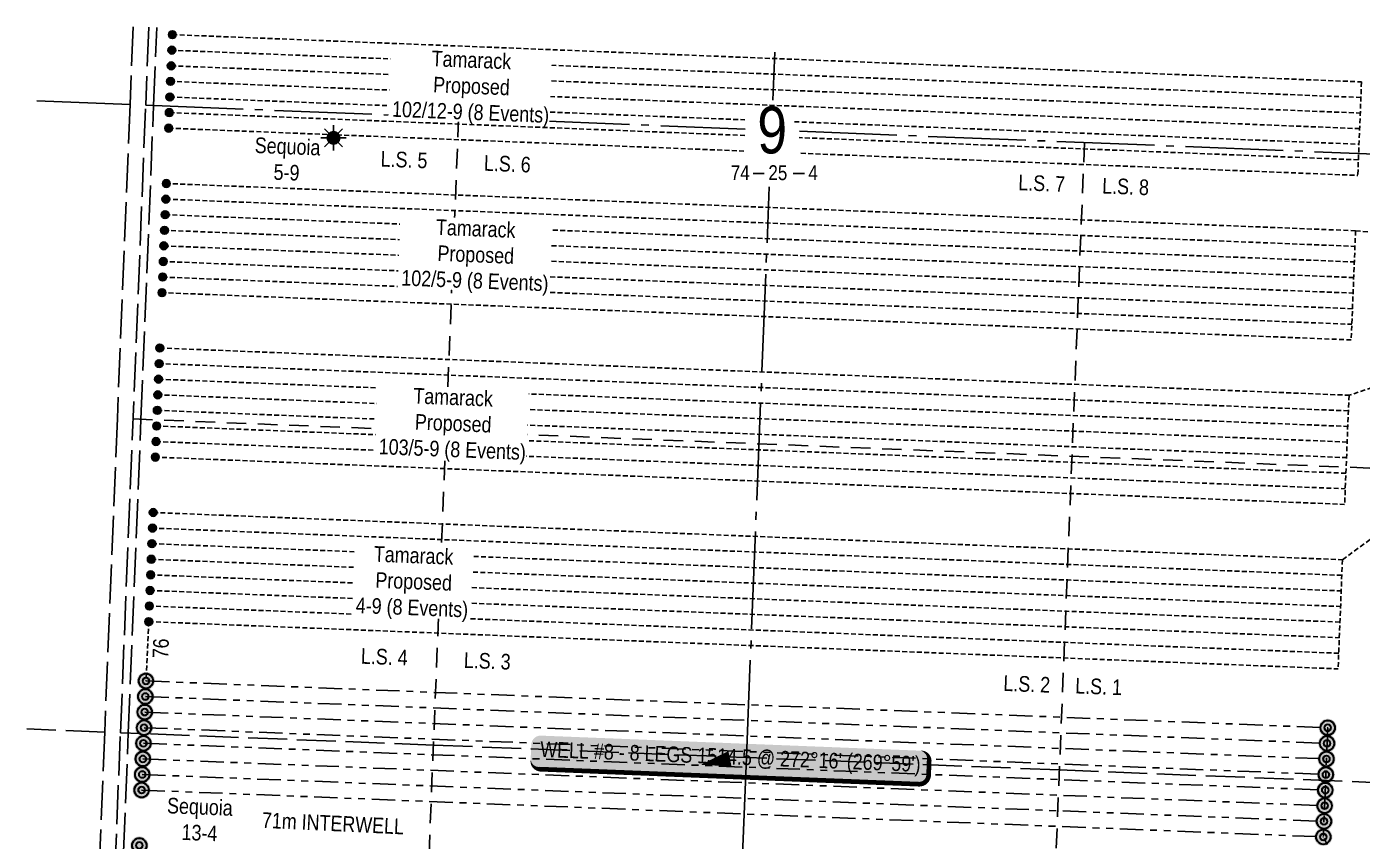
# Model space of a CAD drawing. Extents: x 403018 to 417191, y 6033193 to 6042673.
# Drawn here: x 410110 to 411820, y 6037177 to 6038221 of the extents above; entities that cross this region are included whole.
import ezdxf
from ezdxf.enums import TextEntityAlignment as Align

# ---------------------------------------------------------------- set-up
doc = ezdxf.new("R2010")
doc.units = 0
doc.header["$LTSCALE"] = 5
for name, pattern in [('DASHED1', [0.375, 0.25, -0.125]), ('foc-DOT', [1, 0.2, -0.8]), ('foc-DRILLPATH', [14.75, 6, -1.75, 1.75, -1.75, 1.75, -1.75]), ('foc-LSD', [8, 5, -3]), ('foc-QUARTERLINE', [33, 25, -3, 2, -3]), ('foc-TIELINE', [1.875, 1.25, -0.625]), ('foc-UNSURVEYED', [12.5, 10, -2.5])]:
    doc.linetypes.add(name, pattern=pattern)
for name, color, linetype in [('10', 1, 'Continuous'), ('9', 3, 'Continuous'), ('AS-DRILL-T', 8, 'Continuous'), ('CG-NOTES', 7, 'Continuous'), ('DETAIL-HZ-Existing', 8, 'foc-DOT'), ('DRILL-T', 8, 'Continuous'), ('L-MON', 1, 'Continuous'), ('L-QSEC', 8, 'foc-QUARTERLINE'), ('L-SECLBL', 7, 'Continuous'), ('L-SECTION-LSD', 7, 'foc-LSD'), ('L-USEC', 7, 'foc-UNSURVEYED'), ('P-BUFFER-PURPLE-T', 187, 'Continuous'), ('P-PDRILLPATH', 12, 'foc-DRILLPATH'), ('T-TIE', 201, 'foc-TIELINE')]:
    doc.layers.add(name, color=color, linetype=linetype)
doc.styles.add('100L', font='ARIALN.TTF', dxfattribs={"height": 11})
doc.styles.add('80', font='ARIALN.TTF', dxfattribs={"height": 10})
doc.styles.add('80L', font='ARIALN.TTF', dxfattribs={"height": 10})
doc.styles.add('SIMPLEX', font='ARIALN.TTF')

# ---------------------------------------------------------------- blocks, each defined once
blk = doc.blocks.new('L-SECLBL')
at = {"layer": '9', "color": 7}
for p, q in [((-5.08, -27.83), (-12.29, -27.83)), ((20.7, -27.83), (13.5, -27.83))]:
    blk.add_line(p, q, dxfattribs=at)
at = {"layer": '10', "color": 2, "style": 'SIMPLEX'}
blk.add_attdef('SEC', text='', height=30, dxfattribs=at).set_placement((0, 0), align=Align.MIDDLE)
at = {"layer": '10', "color": 5, "style": '80L'}
blk.add_attdef('TWP', text='', height=9.5, dxfattribs=at).set_placement((-14.43, -27.37), align=Align.MIDDLE_RIGHT)
blk.add_attdef('RGE', text='', height=9.5, dxfattribs=at).set_placement((3.62, -27.37), align=Align.MIDDLE_CENTER)
blk.add_attdef('MER', text='', height=9.5, dxfattribs=at).set_placement((23.17, -27.37), align=Align.MIDDLE_LEFT)
blk = doc.blocks.new('GAS')
h = blk.add_hatch(color=255)
h.dxf.hatch_style = 1
edge = h.paths.add_edge_path()
edge.add_arc((0, 0), 0.9, 0, 360)
for p, q in [((-0.81, 0), (-1.62, 0)), ((-0.57, 0.57), (-1.14, 1.14)), ((0, 0.81), (0, 1.62)), ((0.57, 0.57), (1.14, 1.14)), ((1.62, 0), (0.81, 0)), ((-0.57, -0.57), (-1.14, -1.14)), ((0, -0.81), (0, -1.62)), ((1.14, -1.14), (0.57, -0.57))]:
    blk.add_line(p, q)
blk.add_circle((0, 0), 0.8)
blk = doc.blocks.new('plbh')
at = {"layer": 'L-MON'}
h = blk.add_hatch(color=255, dxfattribs=at)
h.dxf.hatch_style = 1
edge = h.paths.add_edge_path()
edge.add_arc((0, 0), 1.16, 0, 360)
h = blk.add_hatch(color=256, dxfattribs=at)
h.dxf.hatch_style = 1
h.paths.add_polyline_path([(-0.96, 0, 1), (0.96, 0, 1)])
h.paths.add_polyline_path([(0.91, 0, -1), (-0.91, 0, -1)], flags=16)
h.paths.add_polyline_path([(0.45, 0, -1), (-0.45, 0, -1)], flags=0)
h = blk.add_hatch(color=256, dxfattribs=at)
h.dxf.hatch_style = 1
h.paths.add_polyline_path([(-0.45, 0, 1), (0.45, 0, 1)])
h.paths.add_polyline_path([(0.4, 0, -1), (-0.4, 0, -1)], flags=16)
at = {"layer": 'L-MON', "color": 240}
for radius in [0.96, 0.91, 0.45, 0.4]:
    blk.add_circle((0, 0), radius, dxfattribs=at)
blk = doc.blocks.new('*U303')
h = blk.add_hatch(color=254)
edge = h.paths.add_edge_path()
edge.add_line((-121.5, -11.5), (121.5, -11.5))
edge.add_arc((121.5, -5.5), 6, 270, 360)
edge.add_line((127.5, -5.5), (127.5, 4))
edge.add_arc((121.5, 4), 6, 0, 90)
edge.add_line((121.5, 10), (-121.5, 10))
edge.add_arc((-121.5, 4), 6, 90, 180)
edge.add_line((-127.5, 4), (-127.5, -5.5))
edge.add_arc((-121.5, -5.5), 6, 180, 270)
at = {"color": 1, "flags": 128}
blk.add_lwpolyline([(-121.5, -11.5, 3, 3, 0), (121.5, -11.5, 3, 3, 0.414214), (127.5, -5.5, 3, 3, 0), (127.5, 4, 3, 0, 0.414214), (121.5, 10, 0, 0, 0), (-121.5, 10, 0, 0, 0.414214), (-127.5, 4, 0, 0, 0), (-127.5, -5.5, 0, 3, 0.414214)], format="xyseb", close=True, dxfattribs=at)
blk.add_lwpolyline([(-18.59, -4.6, 0, 10, 0), (0, 0, 5, 5, 0)], format="xyseb", dxfattribs=at)
at = {"color": 1, "style": '80'}
blk.add_attdef('ENTER_TEXT_001', (-35.99, -5), '', height=10, dxfattribs=at)
blk = doc.blocks.new('BH-Existing')
at = {"layer": 'AS-DRILL-T'}
h = blk.add_hatch(color=256, dxfattribs=at)
h.dxf.hatch_style = 1
edge = h.paths.add_edge_path()
edge.add_arc((0, 0), 0.5, 0, 360)
blk.add_circle((0, 0), 0.5, dxfattribs=at)

msp = doc.modelspace()

# ---------------------------------------------------------------- linework, layer by layer
at = {"layer": 'DETAIL-HZ-Existing', "linetype": 'DASHED1', "ltscale": 5, "flags": 128}
for points in [[(410296.072, 6038211.086), (411818.856, 6038150.553)], [(411818.059, 6038130.572), (410295.268, 6038191.105)], [(410294.463, 6038171.124), (411817.262, 6038110.59)], [(411816.464, 6038090.609), (410293.659, 6038151.143)], [(411818.856, 6038150.553), (411814.073, 6038030.665)], [(410292.854, 6038131.161), (411029.264, 6038101.888)], [(411029.239, 6038081.876), (410292.05, 6038111.18)], [(411092.637, 6038099.369), (411815.667, 6038070.627)], [(410291.245, 6038091.199), (411027.669, 6038061.925)], [(411814.87, 6038050.646), (411098.851, 6038079.109)], [(411101.047, 6038059.008), (411814.073, 6038030.665)], [(411811.243, 6037959.731), (410288.389, 6038020.266)], [(410287.585, 6038000.285), (411810.446, 6037939.749)], [(410286.78, 6037980.304), (411809.649, 6037919.768)], [(411808.852, 6037899.786), (410285.976, 6037960.323)], [(411811.243, 6037959.731), (411805.663, 6037819.861)], [(411811.243, 6037959.731), (411980.625, 6037945.051)], [(410285.171, 6037940.342), (411808.055, 6037879.805)], [(411807.257, 6037859.824), (410284.367, 6037920.361)], [(410283.563, 6037900.38), (411806.46, 6037839.842)], [(411805.663, 6037819.861), (410282.758, 6037880.399)], [(410279.902, 6037809.466), (411802.833, 6037748.927)], [(411975.062, 6037805.6), (411802.833, 6037748.927)], [(411802.036, 6037728.945), (410279.098, 6037789.484)], [(410278.293, 6037769.503), (411801.239, 6037708.964)], [(411800.442, 6037688.983), (410277.489, 6037749.522)], [(411802.833, 6037748.927), (411797.254, 6037609.057)], [(410276.684, 6037729.541), (411799.645, 6037669.001)], [(411798.848, 6037649.02), (410275.88, 6037709.56)], [(410275.075, 6037689.579), (411798.051, 6037629.038)], [(411797.254, 6037609.057), (410274.271, 6037669.598)], [(411794.424, 6037538.123), (411969.5, 6037666.186)], [(410271.415, 6037598.665), (411794.424, 6037538.123)], [(411793.627, 6037518.142), (410270.61, 6037578.684)], [(410269.806, 6037558.703), (411792.829, 6037498.16)], [(410269.002, 6037538.722), (411792.032, 6037478.179)], [(411794.424, 6037538.123), (411788.844, 6037398.253)], [(411791.235, 6037458.197), (410268.197, 6037518.74)], [(410267.393, 6037498.759), (411790.438, 6037438.216)], [(411789.641, 6037418.235), (410266.588, 6037478.778)], [(410265.784, 6037458.797), (411788.844, 6037398.253)]]:
    msp.add_lwpolyline(points, dxfattribs=at)
at = {"layer": 'DETAIL-HZ-Existing', "linetype": 'Continuous'}
msp.add_circle((410296.072, 6038211.086), 1, dxfattribs=at)
at = {"layer": 'L-QSEC'}
for p, q in [((411064.927, 6038126.934), (411067.4, 6038188.628)), ((410122.418, 6038126.09), (410241.809, 6038121.347)), ((410261.91, 6038120.538), (411029.722, 6038090.035)), ((411099.017, 6038087.283), (411864.873, 6038056.858)), ((411031.168, 6037284.642), (411060.483, 6038016.055)), ((411031.168, 6037284.642), (410966.729, 6035676.518))]:
    msp.add_line(p, q, dxfattribs=at)
at = {"layer": 'L-SECTION-LSD'}
for p, q in [((410662.64, 6038104.618), (410565.762, 6035692.425)), ((411464.128, 6038072.778), (411367.691, 6035660.613)), ((410245.723, 6037718.501), (411848.834, 6037654.834))]:
    msp.add_line(p, q, dxfattribs=at)
at = {"layer": 'L-USEC'}
for p, q in [((410245.832, 6038221.266), (410241.809, 6038121.347)), ((410265.933, 6038220.467), (410261.91, 6038120.538)), ((410271.961, 6038120.148), (410275.984, 6038220.068)), ((410241.809, 6038121.347), (410225.622, 6037719.311)), ((410229.537, 6037316.464), (410261.91, 6038120.538)), ((410255.774, 6037718.114), (410271.961, 6038120.148)), ((410225.622, 6037719.311), (410209.436, 6037317.273)), ((410239.588, 6037316.076), (410255.774, 6037718.114)), ((410209.436, 6037317.273), (410109.515, 6037321.241)), ((410209.436, 6037317.273), (410193.251, 6036915.238)), ((410197.168, 6036512.393), (410229.537, 6037316.464)), ((410223.403, 6036914.042), (410239.588, 6037316.076)), ((410630.347, 6037300.559), (410229.537, 6037316.475)), ((410630.347, 6037300.559), (411031.168, 6037284.642)), ((411431.983, 6037268.726), (411031.168, 6037284.642)), ((411431.983, 6037268.726), (411832.796, 6037252.81))]:
    msp.add_line(p, q, dxfattribs=at)
at = {"layer": 'P-PDRILLPATH'}
for p, q in [((410262.231, 6037382.786), (411775.552, 6037322.753)), ((410261.427, 6037362.802), (411774.76, 6037302.768)), ((410260.622, 6037342.818), (411773.967, 6037282.784)), ((410259.817, 6037322.834), (411773.174, 6037262.8)), ((411775.552, 6037322.753), (411769.958, 6037182.865)), ((410259.013, 6037302.851), (411772.381, 6037242.816)), ((410258.209, 6037282.867), (411771.589, 6037222.831)), ((410257.404, 6037262.883), (411770.796, 6037202.847)), ((410256.6, 6037242.899), (411769.958, 6037182.865))]:
    msp.add_line(p, q, dxfattribs=at)
at = {"layer": 'P-PDRILLPATH', "flags": 128}
msp.add_lwpolyline([(412126.998, 6036461.606), (411769.958, 6037182.865)], dxfattribs=at)
at = {"layer": 'T-TIE'}
msp.add_line((410265.784, 6037458.797), (410262.231, 6037382.786), dxfattribs=at)

# ---------------------------------------------------------------- block references
at = {"layer": 'AS-DRILL-T', "xscale": 9.99999999999999, "yscale": 9.99999999999999, "zscale": 9.99999999999999}
for p in [(410296.072, 6038211.086), (410295.268, 6038191.105), (410294.463, 6038171.124), (410293.659, 6038151.143), (410292.854, 6038131.161), (410292.05, 6038111.18), (410291.245, 6038091.199), (410288.389, 6038020.266), (410287.585, 6038000.285), (410286.78, 6037980.304), (410285.976, 6037960.323), (410285.171, 6037940.342), (410284.367, 6037920.361), (410283.563, 6037900.38), (410282.758, 6037880.399), (410279.902, 6037809.466), (410279.098, 6037789.484), (410278.293, 6037769.503), (410277.489, 6037749.522), (410276.684, 6037729.541), (410275.88, 6037709.56), (410275.075, 6037689.579), (410274.271, 6037669.598), (410271.415, 6037598.665), (410270.61, 6037578.684), (410269.806, 6037558.703), (410269.002, 6037538.722), (410268.197, 6037518.74), (410267.393, 6037498.759), (410266.588, 6037478.778), (410265.784, 6037458.797)]:
    msp.add_blockref('BH-Existing', p, dxfattribs=at)
at = {"layer": 'CG-NOTES', "color": 3}
ref = msp.add_blockref('*U303', (411010.113, 6037283.063), dxfattribs=dict(at, xscale=1.999999999999997, yscale=1.999999999999997, zscale=1.999999999999997, rotation=357.7282810403267))
ref.add_attrib('ENTER_TEXT_001', "WELL #8 - 8 LEGS 1514.5 @ 272%%D16' (269%%D59')", (410766.818, 6037285.471), dxfattribs={"layer": '0', "color": 1, "height": 20, "rotation": 357.728281, "style": '80'})
at = {"layer": 'DRILL-T', "xscale": 9.999999999999975, "yscale": 9.999999999999975, "zscale": 9.999999999999975}
msp.add_blockref('GAS', (410502.44, 6038078.804), dxfattribs=at)
at = {"layer": 'L-MON'}
for p, xscale, yscale, zscale in [((410262.231, 6037382.786), 9.999999999999979, 9.999999999999979, 9.999999999999979), ((410261.427, 6037362.802), 9.999999999999979, 9.999999999999979, 9.999999999999979), ((410260.622, 6037342.818), 9.999999999999979, 9.999999999999979, 9.999999999999979), ((410259.817, 6037322.834), 9.999999999999979, 9.999999999999979, 9.999999999999979), ((411775.552, 6037322.753), 9.999999999999975, 9.999999999999975, 9.999999999999975), ((410259.013, 6037302.851), 9.999999999999979, 9.999999999999979, 9.999999999999979), ((411774.76, 6037302.768), 9.999999999999975, 9.999999999999975, 9.999999999999975), ((410258.209, 6037282.867), 9.999999999999979, 9.999999999999979, 9.999999999999979), ((411773.967, 6037282.784), 9.999999999999975, 9.999999999999975, 9.999999999999975), ((410257.404, 6037262.883), 9.999999999999979, 9.999999999999979, 9.999999999999979), ((411773.174, 6037262.8), 9.999999999999975, 9.999999999999975, 9.999999999999975), ((410256.6, 6037242.899), 9.999999999999979, 9.999999999999979, 9.999999999999979), ((411772.381, 6037242.816), 9.999999999999975, 9.999999999999975, 9.999999999999975), ((411771.589, 6037222.831), 9.999999999999975, 9.999999999999975, 9.999999999999975), ((411770.796, 6037202.847), 9.999999999999975, 9.999999999999975, 9.999999999999975), ((410253.744, 6037171.957), 9.999999999999979, 9.999999999999979, 9.999999999999979)]:
    msp.add_blockref('plbh', p, dxfattribs=dict(at, xscale=xscale, yscale=yscale, zscale=zscale))
at = {"layer": 'L-MON', "color": 4, "xscale": 9.999999999999975, "yscale": 9.999999999999975, "zscale": 9.999999999999975}
msp.add_blockref('plbh', (411769.958, 6037182.865), dxfattribs=at)
at = {"layer": 'L-SECLBL', "xscale": 1.999729619999991, "yscale": 1.999729619999991, "zscale": 1.999729619999991}
msp.add_blockref('L-SECLBL', (411064.181, 6038088.902), dxfattribs=at).add_auto_attribs({'SEC': '9', 'TWP': '74', 'RGE': '25', 'MER': '4'})

# ---------------------------------------------------------------- texts
at = {"layer": 'DRILL-T', "char_height": 20, "attachment_point": 1, "style": '80L'}
for s, insert, rotation in [('\\pi-20.199;Sequoia\\P\\pi5.2376;5-9', (410422.237, 6038078.709), 357.723606), ('\\pi-20.199;Sequoia\\P\\pi-0.31494;13-4', (410309.931, 6037232.394), 357.728281)]:
    msp.add_mtext_dynamic_manual_height_columns(s, width=41.63479, gutter_width=50, heights=[0], dxfattribs=dict(at, insert=insert, rotation=rotation))
at = {"layer": 'L-SECTION-LSD', "style": '100L'}
for s, rotation, p in [('L.S. 5', 357.700136, (410562.431, 6038042.057)), ('L.S. 6', 357.700136, (410694.726, 6038036.744)), ('L.S. 7', 357.710559, (411379.012, 6038011.769)), ('L.S. 8', 357.710559, (411486.448, 6038007.583)), ('L.S. 4', 357.700136, (410537.165, 6037404.923)), ('L.S. 3', 357.700136, (410669.006, 6037399.628)), ('L.S. 2', 357.710559, (411359.898, 6037370.053)), ('L.S. 1', 357.710559, (411451.917, 6037366.861))]:
    msp.add_text(s, height=20, rotation=rotation, dxfattribs=at).set_placement(p)
at = {"layer": 'P-BUFFER-PURPLE-T', "style": '80L'}
msp.add_text('71m INTERWELL', height=20, rotation=357.324196, dxfattribs=at).set_placement((410410.341, 6037194.547))
at = {"layer": 'T-TIE', "style": '80L'}
msp.add_text('76', height=20, rotation=87.324196, dxfattribs=at).set_placement((410290.486, 6037411.3))

# ---------------------------------------------------------------- next in the draw order: texts
at = {"layer": 'DRILL-T', "char_height": 20, "attachment_point": 1, "rotation": 357.723606, "style": '80L', "bg_fill": 3, "box_fill_scale": 1.15, "bg_fill_color": 256, "bg_fill_true_color": 256, "bg_fill_transparency": 0}
for s, width, insert in [('\\pi49.425;Tamarack\\P\\pi52.706;Proposed\\P\\pi1.3278;102/12-9 (8 Events)', 200.04993, (410579.18, 6038192.604)), ('\\pi43.054;Tamarack\\P\\pi46.335;Proposed\\P\\pi1.3278;102/5-9 (8 Events)', 187.30778, (410591.046, 6037976.285)), ('\\pi43.054;Tamarack\\P\\pi46.335;Proposed\\P\\pi1.3278;103/5-9 (8 Events)', 187.30778, (410562.12, 6037760.11)), ('\\pi20.755;Tamarack\\P\\pi24.036;Proposed\\P\\pi0.2296;4-9 (8 Events)', 142.71023, (410533.822, 6037556.503))]:
    msp.add_mtext_dynamic_manual_height_columns(s, width=width, gutter_width=50, heights=[0], dxfattribs=dict(at, insert=insert))

doc.saveas('drawing.dxf')
